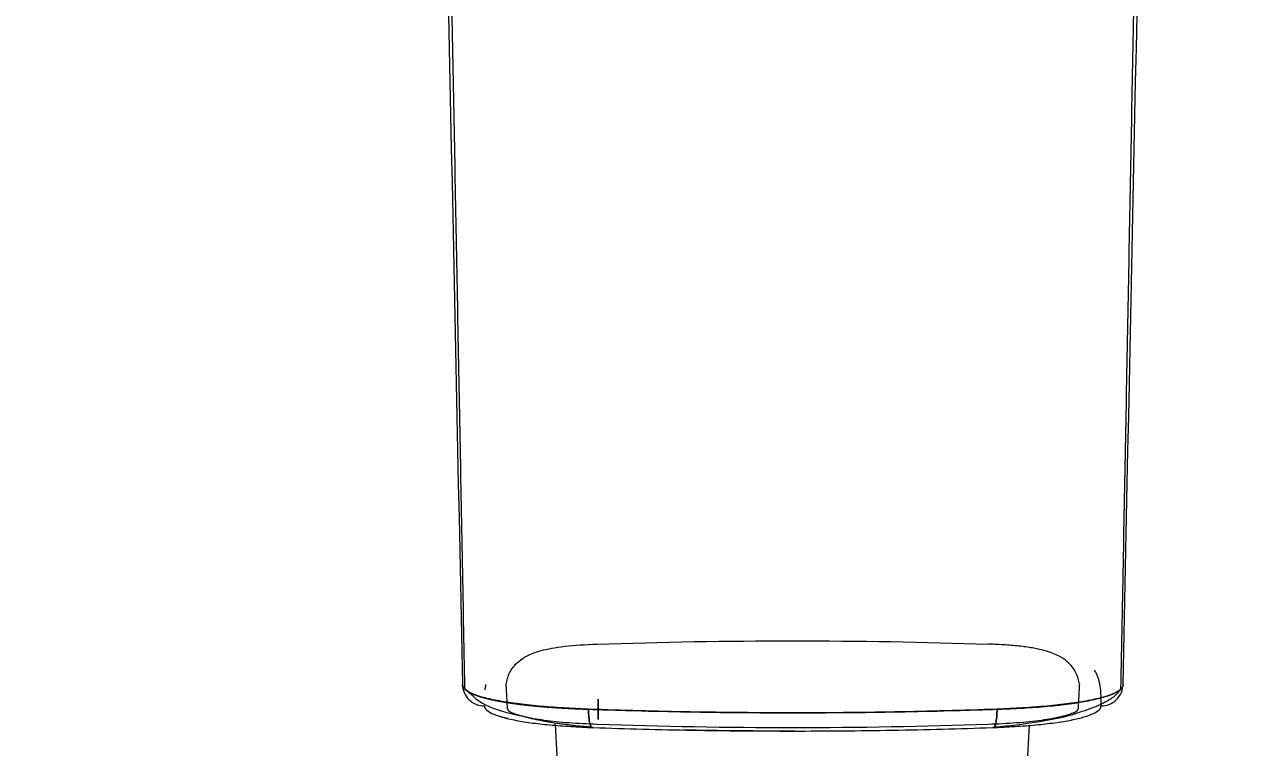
# Model space of a CAD drawing. Header units: millimetres. Extents: x 8883 to 11259, y -10160 to -6800.
# Drawn here: x 9700.2 to 9755.7, y -8562.7 to -8529.9 of the extents above; entities that cross this region are included whole.
import ezdxf

# ---------------------------------------------------------------- set-up
doc = ezdxf.new("R2010")
doc.units = ezdxf.units.MM
doc.layers.add('DIM', color=5, linetype='Continuous', lineweight=13)
doc.styles.add('ARIAL', font='arial.ttf')
doc.dimstyles.get("Standard").update_dxf_attribs({"dimtxt": 15, "dimasz": 15, "dimexe": 0.18, "dimexo": 0.0625, "dimgap": 4, "dimtad": 0, "dimdec": 1, "dimdsep": 46, "dimtxsty": 'ARIAL', "dimcen": 0, "dimclrd": 5, "dimclre": 5, "dimclrt": 5, "dimadec": 0, "dimazin": 0, "dimtfac": 1, "dimtdec": 1, "dimtofl": 0, "dimtmove": 0, "dimatfit": 3, "dimfxl": 1, "dimtolj": 1, "dimtzin": 0, "dimarcsym": 0})

# ---------------------------------------------------------------- blocks, each defined once
blk = doc.blocks.new('*D185')
at = {"layer": 'Defpoints', "color": 0, "transparency": 16777216}
for p in [(9678.596, -7626.145), (9989.37, -9683.127), (10114.894, -9683.127)]:
    blk.add_point(p, dxfattribs=at)
at = {"layer": 'DIM', "color": 5, "lineweight": -2, "transparency": 16777216}
for p, q in [((9678.658, -7626.145), (10115.074, -7626.145)), ((10114.894, -7644.145), (10114.894, -8614.508)), ((10114.894, -9665.127), (10114.894, -8694.764)), ((9989.433, -9683.127), (10115.074, -9683.127))]:
    blk.add_line(p, q, dxfattribs=at)
at = {"layer": 'DIM', "color": 5, "transparency": 16777216}
for points in [[(10111.894, -7644.145), (10117.894, -7644.145), (10114.894, -7626.145)], [(10111.894, -9665.127), (10117.894, -9665.127), (10114.894, -9683.127)]]:
    blk.add_solid(points, dxfattribs=at)
at = {"layer": 'DIM', "color": 5, "transparency": 16777216, "insert": (10114.894, -8654.636), "char_height": 18, "attachment_point": 5, "rotation": 90, "style": 'ARIAL'}
blk.add_mtext('\\A1;(2280)', dxfattribs=at)

msp = doc.modelspace()

# ---------------------------------------------------------------- linework, layer by layer
at = {"linetype": 'Continuous', "lineweight": 18}
for p, q in [((9724.454, -8564.111), (9724.324, -8561.673)), ((9745.865, -8561.712), (9745.674, -8565.279))]:
    msp.add_line(p, q, dxfattribs=at)
for points, degree in [([(9718.057, -8462.482), (9718.736, -8494.944), (9719.414, -8527.406), (9720.092, -8559.868)], 3), ([(9750.133, -8559.868), (9750.811, -8527.403), (9751.489, -8494.937), (9752.168, -8462.471)], 3), ([(9718.353, -8462.935), (9719.27, -8511.502), (9720.187, -8560.068)], 2), ([(9750.038, -8560.068), (9750.953, -8511.633), (9751.867, -8463.198)], 2), ([(9726.216, -8558.03), (9732.052, -8557.828), (9738.147, -8557.827), (9744.009, -8558.03)], 3), ([(9722.139, -8560.971), (9722.079, -8559.854)], 1), ([(9748.145, -8559.854), (9748.086, -8560.971)], 1), ([(9720.193, -8560.068), (9720.576, -8560.389)], 1), ([(9726.263, -8561.451), (9726.263, -8561.144), (9726.263, -8560.838), (9726.264, -8560.532)], 3), ([(9726.264, -8560.534), (9726.263, -8560.839), (9726.263, -8561.145), (9726.263, -8561.451)], 3), ([(9748.06, -8561.147), (9749.68, -8560.662), (9750.033, -8560.067)], 2), ([(9722.139, -8560.971), (9722.142, -8561.027), (9722.2, -8561.082), (9722.312, -8561.135)], 3), ([(9726.221, -8561.679), (9725.782, -8561.663), (9724.918, -8561.618), (9723.765, -8561.502), (9722.862, -8561.337), (9722.456, -8561.205), (9722.312, -8561.135)], 3), ([(9744.401, -8560.985), (9742.861, -8561.041), (9739.754, -8561.125), (9735.082, -8561.165), (9730.443, -8561.124), (9727.361, -8561.042), (9725.823, -8560.986)], 3), ([(9725.828, -8561.208), (9725.825, -8561.134), (9725.823, -8561.059), (9725.823, -8560.986)], 3), ([(9725.823, -8560.986), (9725.823, -8561.059), (9725.825, -8561.134), (9725.828, -8561.208)], 3), ([(9747.914, -8561.135), (9748.026, -8561.082), (9748.083, -8561.027), (9748.086, -8560.971)], 3), ([(9722.161, -8561.415), (9722.024, -8561.383), (9721.899, -8561.35), (9721.788, -8561.316)], 3), ([(9722.756, -8561.282), (9724.165, -8561.665), (9725.995, -8561.793)], 2), ([(9744.004, -8561.679), (9738.189, -8561.883), (9732.054, -8561.884), (9726.221, -8561.679)], 3), ([(9726.034, -8561.821), (9727.535, -8561.874), (9730.547, -8561.952), (9735.082, -8561.99), (9739.651, -8561.953), (9742.687, -8561.874), (9744.19, -8561.821)], 3), ([(9735.207, -8561.981), (9733.504, -8561.982), (9731.801, -8561.966), (9730.098, -8561.933)], 3)]:
    msp.add_open_spline(points, degree=degree, dxfattribs=at)
for points, knots in [([(9722.079, -8559.854), (9722.111, -8559.68), (9722.193, -8559.333), (9722.509, -8558.903), (9722.986, -8558.56), (9723.596, -8558.317), (9724.656, -8558.11), (9725.691, -8558.048), (9726.216, -8558.03)], [0, 0, 0, 0, 0.25, 0.5, 0.625, 0.75, 0.875, 1, 1, 1, 1]), ([(9748.145, -8559.854), (9748.119, -8559.68), (9748.033, -8559.331), (9747.714, -8558.898), (9747.293, -8558.6), (9746.925, -8558.436), (9746.57, -8558.319), (9746.097, -8558.212), (9745.499, -8558.124), (9744.787, -8558.062), (9744.271, -8558.038), (9744.009, -8558.03)], [0, 0, 0, 0, 0.25, 0.5, 0.625, 0.6875, 0.75, 0.8125, 0.875, 0.9375, 1, 1, 1, 1]), ([(9749.133, -8560.835), (9749.133, -8560.815), (9749.133, -8560.769), (9749.133, -8560.693), (9749.133, -8560.6), (9749.133, -8560.491), (9749.129, -8560.327), (9749.119, -8560.13), (9749.092, -8559.923), (9749.057, -8559.75), (9749.013, -8559.595), (9748.966, -8559.471), (9748.922, -8559.373), (9748.884, -8559.296), (9748.852, -8559.239), (9748.833, -8559.209), (9748.833, -8559.208)], [0, 0, 0, 0, 0.036763, 0.083648, 0.140675, 0.20786, 0.285211, 0.442765, 0.57095, 0.666121, 0.761203, 0.856173, 0.895472, 0.942886, 0.998397, 1, 1, 1, 1]), ([(9725.823, -8560.986), (9725.432, -8560.972), (9724.654, -8560.934), (9723.541, -8560.85), (9722.692, -8560.757), (9722.081, -8560.668), (9721.661, -8560.595), (9721.289, -8560.516), (9720.861, -8560.405), (9720.451, -8560.256), (9720.157, -8560.066), (9720.092, -8559.935), (9720.092, -8559.868)], [0, 0, 0, 0, 0.125, 0.25, 0.375, 0.4375, 0.5, 0.5625, 0.625, 0.75, 0.875, 1, 1, 1, 1]), ([(9720.092, -8559.868), (9720.095, -8559.983), (9720.142, -8560.231), (9720.372, -8560.574), (9720.724, -8560.793), (9720.976, -8560.835), (9721.092, -8560.835)], [0, 0, 0, 0, 0.250215, 0.500427, 0.750639, 1, 1, 1, 1]), ([(9720.092, -8559.868), (9720.092, -8559.868), (9720.092, -8559.868), (9720.092, -8559.868), (9720.092, -8559.868), (9720.092, -8559.869), (9720.092, -8559.87), (9720.092, -8559.872), (9720.092, -8559.873), (9720.092, -8559.874), (9720.092, -8559.875), (9720.092, -8559.877), (9720.092, -8559.878), (9720.092, -8559.879), (9720.093, -8559.88), (9720.093, -8559.882), (9720.093, -8559.883), (9720.093, -8559.884), (9720.093, -8559.885), (9720.093, -8559.887), (9720.093, -8559.888), (9720.093, -8559.889), (9720.093, -8559.89), (9720.094, -8559.892), (9720.094, -8559.893), (9720.094, -8559.894), (9720.094, -8559.895), (9720.094, -8559.897), (9720.094, -8559.898), (9720.095, -8559.899), (9720.095, -8559.9), (9720.095, -8559.902), (9720.095, -8559.903), (9720.095, -8559.904), (9720.095, -8559.905), (9720.096, -8559.907), (9720.096, -8559.908), (9720.096, -8559.909), (9720.096, -8559.91), (9720.097, -8559.912), (9720.097, -8559.912), (9720.097, -8559.914), (9720.098, -8559.915), (9720.098, -8559.917), (9720.098, -8559.917), (9720.098, -8559.919), (9720.099, -8559.92), (9720.099, -8559.922), (9720.099, -8559.922), (9720.1, -8559.924), (9720.1, -8559.925), (9720.1, -8559.927), (9720.101, -8559.927), (9720.101, -8559.929), (9720.101, -8559.93), (9720.102, -8559.932), (9720.102, -8559.932), (9720.103, -8559.934), (9720.103, -8559.935), (9720.104, -8559.936), (9720.104, -8559.937), (9720.104, -8559.939), (9720.105, -8559.94), (9720.105, -8559.941), (9720.106, -8559.942), (9720.106, -8559.944), (9720.107, -8559.945), (9720.107, -8559.946), (9720.107, -8559.947), (9720.108, -8559.949), (9720.108, -8559.95), (9720.109, -8559.951), (9720.109, -8559.952), (9720.11, -8559.954), (9720.111, -8559.955), (9720.111, -8559.956), (9720.112, -8559.957), (9720.112, -8559.959), (9720.113, -8559.96), (9720.113, -8559.961), (9720.114, -8559.962), (9720.115, -8559.964), (9720.115, -8559.964), (9720.116, -8559.966), (9720.116, -8559.967), (9720.117, -8559.969), (9720.117, -8559.969), (9720.118, -8559.971), (9720.119, -8559.972), (9720.119, -8559.973), (9720.12, -8559.974), (9720.121, -8559.976), (9720.121, -8559.977), (9720.122, -8559.978), (9720.123, -8559.979), (9720.123, -8559.981), (9720.124, -8559.982), (9720.125, -8559.983), (9720.125, -8559.984), (9720.126, -8559.986), (9720.127, -8559.987), (9720.128, -8559.988), (9720.128, -8559.989), (9720.129, -8559.991), (9720.13, -8559.991), (9720.131, -8559.993), (9720.131, -8559.994), (9720.132, -8559.996), (9720.133, -8559.996), (9720.134, -8559.998), (9720.134, -8559.999), (9720.135, -8560), (9720.136, -8560.001), (9720.137, -8560.003), (9720.138, -8560.004), (9720.139, -8560.005), (9720.139, -8560.006), (9720.14, -8560.008), (9720.141, -8560.009), (9720.142, -8560.01), (9720.143, -8560.011), (9720.144, -8560.013), (9720.145, -8560.013), (9720.146, -8560.015), (9720.146, -8560.016), (9720.148, -8560.018), (9720.148, -8560.018), (9720.149, -8560.02), (9720.15, -8560.021), (9720.151, -8560.022), (9720.152, -8560.023), (9720.153, -8560.025), (9720.154, -8560.026), (9720.155, -8560.027), (9720.156, -8560.028), (9720.157, -8560.03), (9720.158, -8560.03), (9720.159, -8560.032), (9720.16, -8560.033), (9720.161, -8560.035), (9720.162, -8560.035), (9720.163, -8560.037), (9720.164, -8560.038), (9720.165, -8560.039), (9720.166, -8560.04), (9720.167, -8560.042), (9720.168, -8560.043), (9720.169, -8560.044), (9720.17, -8560.045), (9720.172, -8560.047), (9720.172, -8560.047), (9720.174, -8560.049), (9720.174, -8560.05), (9720.176, -8560.051), (9720.177, -8560.052), (9720.178, -8560.054), (9720.179, -8560.055), (9720.181, -8560.056), (9720.181, -8560.057), (9720.183, -8560.059), (9720.184, -8560.06), (9720.185, -8560.061), (9720.186, -8560.062), (9720.188, -8560.064), (9720.188, -8560.064), (9720.19, -8560.066), (9720.191, -8560.067), (9720.192, -8560.068), (9720.193, -8560.069), (9720.195, -8560.071), (9720.196, -8560.072), (9720.197, -8560.073), (9720.198, -8560.074), (9720.2, -8560.076), (9720.201, -8560.076), (9720.202, -8560.078), (9720.203, -8560.079), (9720.205, -8560.08), (9720.206, -8560.081), (9720.208, -8560.083), (9720.208, -8560.084), (9720.21, -8560.085), (9720.211, -8560.086), (9720.213, -8560.088), (9720.214, -8560.088), (9720.216, -8560.09), (9720.217, -8560.091), (9720.218, -8560.092), (9720.219, -8560.093), (9720.221, -8560.095), (9720.222, -8560.095), (9720.224, -8560.097), (9720.225, -8560.098), (9720.227, -8560.099), (9720.228, -8560.1), (9720.23, -8560.102), (9720.231, -8560.103), (9720.232, -8560.104), (9720.233, -8560.105), (9720.235, -8560.107), (9720.236, -8560.107), (9720.238, -8560.109), (9720.239, -8560.11), (9720.241, -8560.111), (9720.242, -8560.112), (9720.244, -8560.114), (9720.245, -8560.115), (9720.247, -8560.116), (9720.248, -8560.117), (9720.25, -8560.119), (9720.251, -8560.119), (9720.253, -8560.121), (9720.254, -8560.122), (9720.256, -8560.123), (9720.258, -8560.124), (9720.26, -8560.126), (9720.261, -8560.126), (9720.263, -8560.128), (9720.264, -8560.129), (9720.266, -8560.13), (9720.267, -8560.131), (9720.269, -8560.133), (9720.27, -8560.133), (9720.272, -8560.135), (9720.274, -8560.136), (9720.276, -8560.137), (9720.277, -8560.138), (9720.279, -8560.14), (9720.28, -8560.141), (9720.282, -8560.142), (9720.284, -8560.143), (9720.286, -8560.144), (9720.287, -8560.145), (9720.289, -8560.147), (9720.29, -8560.148), (9720.293, -8560.149), (9720.294, -8560.15), (9720.296, -8560.152), (9720.297, -8560.152), (9720.3, -8560.154), (9720.301, -8560.155), (9720.303, -8560.156), (9720.304, -8560.157), (9720.307, -8560.159), (9720.308, -8560.159), (9720.31, -8560.161), (9720.311, -8560.162), (9720.314, -8560.163), (9720.315, -8560.164), (9720.317, -8560.166), (9720.319, -8560.166), (9720.321, -8560.168), (9720.322, -8560.169), (9720.325, -8560.17), (9720.326, -8560.171), (9720.328, -8560.173), (9720.33, -8560.173), (9720.332, -8560.175), (9720.333, -8560.176), (9720.336, -8560.177), (9720.337, -8560.178), (9720.34, -8560.18), (9720.341, -8560.18), (9720.344, -8560.182), (9720.345, -8560.183), (9720.347, -8560.184), (9720.349, -8560.185), (9720.351, -8560.187), (9720.353, -8560.187), (9720.355, -8560.189), (9720.357, -8560.19), (9720.359, -8560.191), (9720.361, -8560.192), (9720.363, -8560.193), (9720.365, -8560.194), (9720.367, -8560.196), (9720.369, -8560.197), (9720.371, -8560.198), (9720.373, -8560.199), (9720.375, -8560.2), (9720.377, -8560.201), (9720.379, -8560.203), (9720.381, -8560.203), (9720.383, -8560.205), (9720.385, -8560.206), (9720.388, -8560.207), (9720.389, -8560.208), (9720.392, -8560.21), (9720.393, -8560.21), (9720.396, -8560.212), (9720.397, -8560.213), (9720.4, -8560.214), (9720.402, -8560.215), (9720.404, -8560.216), (9720.406, -8560.217), (9720.409, -8560.219), (9720.41, -8560.22), (9720.413, -8560.221), (9720.414, -8560.222), (9720.417, -8560.223), (9720.419, -8560.224), (9720.422, -8560.226), (9720.423, -8560.226), (9720.426, -8560.228), (9720.428, -8560.229), (9720.431, -8560.23), (9720.432, -8560.231), (9720.435, -8560.232), (9720.436, -8560.233), (9720.439, -8560.235), (9720.441, -8560.235), (9720.444, -8560.237), (9720.445, -8560.238), (9720.448, -8560.239), (9720.45, -8560.24), (9720.453, -8560.242), (9720.455, -8560.242), (9720.458, -8560.244), (9720.459, -8560.245), (9720.462, -8560.246), (9720.464, -8560.247), (9720.467, -8560.248), (9720.468, -8560.249), (9720.471, -8560.251), (9720.473, -8560.251), (9720.476, -8560.253), (9720.478, -8560.254), (9720.481, -8560.255), (9720.482, -8560.256), (9720.486, -8560.257), (9720.487, -8560.258), (9720.49, -8560.26), (9720.492, -8560.26), (9720.495, -8560.262), (9720.497, -8560.263), (9720.5, -8560.264), (9720.502, -8560.265), (9720.505, -8560.266), (9720.507, -8560.267), (9720.51, -8560.269), (9720.511, -8560.269), (9720.515, -8560.271), (9720.516, -8560.272), (9720.52, -8560.273), (9720.521, -8560.274), (9720.525, -8560.275), (9720.526, -8560.276), (9720.53, -8560.277), (9720.531, -8560.278), (9720.535, -8560.28), (9720.536, -8560.28), (9720.54, -8560.282), (9720.541, -8560.283), (9720.545, -8560.284), (9720.547, -8560.285), (9720.55, -8560.286), (9720.552, -8560.287), (9720.555, -8560.289), (9720.557, -8560.289), (9720.56, -8560.291), (9720.562, -8560.292), (9720.565, -8560.293), (9720.567, -8560.294), (9720.571, -8560.295), (9720.572, -8560.296), (9720.576, -8560.297), (9720.578, -8560.298), (9720.581, -8560.3), (9720.583, -8560.3), (9720.586, -8560.302), (9720.588, -8560.303), (9720.592, -8560.304), (9720.594, -8560.305), (9720.597, -8560.306), (9720.599, -8560.307), (9720.603, -8560.308), (9720.604, -8560.309), (9720.608, -8560.311), (9720.61, -8560.311), (9720.613, -8560.313), (9720.615, -8560.314), (9720.619, -8560.315), (9720.621, -8560.316), (9720.624, -8560.317), (9720.626, -8560.318), (9720.63, -8560.319), (9720.632, -8560.32), (9720.635, -8560.322), (9720.637, -8560.322), (9720.641, -8560.324), (9720.643, -8560.325), (9720.647, -8560.326), (9720.649, -8560.327), (9720.652, -8560.328), (9720.654, -8560.329), (9720.658, -8560.33), (9720.66, -8560.331), (9720.664, -8560.332), (9720.666, -8560.333), (9720.669, -8560.335), (9720.671, -8560.335), (9720.675, -8560.337), (9720.677, -8560.338), (9720.681, -8560.339), (9720.683, -8560.34), (9720.687, -8560.341), (9720.689, -8560.342), (9720.692, -8560.343), (9720.694, -8560.344), (9720.698, -8560.345), (9720.7, -8560.346), (9720.704, -8560.348), (9720.706, -8560.348), (9720.71, -8560.35), (9720.712, -8560.35), (9720.716, -8560.352), (9720.718, -8560.353), (9720.722, -8560.354), (9720.724, -8560.355), (9720.728, -8560.356), (9720.73, -8560.357), (9720.734, -8560.358), (9720.736, -8560.359), (9720.74, -8560.36), (9720.742, -8560.361), (9720.746, -8560.363), (9720.748, -8560.363), (9720.752, -8560.365), (9720.754, -8560.365), (9720.758, -8560.367), (9720.76, -8560.368), (9720.764, -8560.369), (9720.766, -8560.37), (9720.77, -8560.371), (9720.773, -8560.372), (9720.777, -8560.373), (9720.779, -8560.374), (9720.783, -8560.375), (9720.785, -8560.376), (9720.789, -8560.377), (9720.791, -8560.378), (9720.795, -8560.38), (9720.797, -8560.38), (9720.802, -8560.382), (9720.804, -8560.382), (9720.808, -8560.384), (9720.81, -8560.385), (9720.814, -8560.386), (9720.816, -8560.387), (9720.821, -8560.388), (9720.823, -8560.389), (9720.827, -8560.39), (9720.829, -8560.391), (9720.833, -8560.392), (9720.836, -8560.393), (9720.84, -8560.394), (9720.842, -8560.395), (9720.846, -8560.396), (9720.849, -8560.397), (9720.853, -8560.399), (9720.855, -8560.399), (9720.859, -8560.401), (9720.862, -8560.401), (9720.866, -8560.403), (9720.868, -8560.403), (9720.873, -8560.405), (9720.875, -8560.405), (9720.879, -8560.407), (9720.881, -8560.408), (9720.886, -8560.409), (9720.888, -8560.41), (9720.892, -8560.411), (9720.895, -8560.412), (9720.899, -8560.413), (9720.901, -8560.414), (9720.906, -8560.415), (9720.908, -8560.416), (9720.912, -8560.417), (9720.915, -8560.418), (9720.919, -8560.419), (9720.921, -8560.42), (9720.926, -8560.421), (9720.928, -8560.422), (9720.933, -8560.423), (9720.935, -8560.424), (9720.94, -8560.425), (9720.942, -8560.426), (9720.946, -8560.427), (9720.949, -8560.428), (9720.953, -8560.429), (9720.956, -8560.43), (9720.96, -8560.432), (9720.963, -8560.432), (9720.967, -8560.434), (9720.969, -8560.434), (9720.974, -8560.436), (9720.976, -8560.436), (9720.981, -8560.438), (9720.983, -8560.438), (9720.988, -8560.44), (9720.99, -8560.44), (9720.995, -8560.442), (9720.997, -8560.442), (9721.002, -8560.444), (9721.005, -8560.444), (9721.009, -8560.446), (9721.012, -8560.446), (9721.016, -8560.448), (9721.019, -8560.448), (9721.023, -8560.45), (9721.026, -8560.45), (9721.031, -8560.452), (9721.033, -8560.452), (9721.038, -8560.454), (9721.04, -8560.454), (9721.045, -8560.456), (9721.047, -8560.456), (9721.052, -8560.458), (9721.055, -8560.458), (9721.06, -8560.46), (9721.062, -8560.46), (9721.067, -8560.462), (9721.069, -8560.462), (9721.074, -8560.464), (9721.077, -8560.464), (9721.082, -8560.466), (9721.084, -8560.466), (9721.089, -8560.468), (9721.091, -8560.468), (9721.096, -8560.47), (9721.099, -8560.47), (9721.104, -8560.472), (9721.106, -8560.472), (9721.111, -8560.474), (9721.114, -8560.474), (9721.119, -8560.476), (9721.121, -8560.476), (9721.126, -8560.478), (9721.129, -8560.478), (9721.134, -8560.48), (9721.136, -8560.48), (9721.141, -8560.482), (9721.144, -8560.482), (9721.149, -8560.484), (9721.151, -8560.484), (9721.156, -8560.486), (9721.159, -8560.486), (9721.164, -8560.488), (9721.167, -8560.488), (9721.172, -8560.49), (9721.174, -8560.49), (9721.179, -8560.492), (9721.182, -8560.492), (9721.187, -8560.493), (9721.19, -8560.494), (9721.195, -8560.495), (9721.197, -8560.496), (9721.202, -8560.497), (9721.205, -8560.498), (9721.21, -8560.499), (9721.213, -8560.5), (9721.218, -8560.501), (9721.221, -8560.502), (9721.226, -8560.503), (9721.228, -8560.504), (9721.234, -8560.505), (9721.236, -8560.506), (9721.242, -8560.507), (9721.244, -8560.508), (9721.249, -8560.509), (9721.252, -8560.51), (9721.257, -8560.511), (9721.26, -8560.512), (9721.265, -8560.513), (9721.268, -8560.514), (9721.273, -8560.515), (9721.276, -8560.515), (9721.281, -8560.517), (9721.284, -8560.517), (9721.289, -8560.519), (9721.292, -8560.519), (9721.297, -8560.521), (9721.3, -8560.521), (9721.305, -8560.522), (9721.308, -8560.523), (9721.313, -8560.524), (9721.316, -8560.525), (9721.322, -8560.526), (9721.324, -8560.527), (9721.33, -8560.528), (9721.332, -8560.529), (9721.338, -8560.53), (9721.341, -8560.531), (9721.346, -8560.532), (9721.349, -8560.533), (9721.354, -8560.534), (9721.357, -8560.535), (9721.363, -8560.536), (9721.365, -8560.536), (9721.371, -8560.538), (9721.374, -8560.538), (9721.379, -8560.54), (9721.382, -8560.54), (9721.387, -8560.541), (9721.39, -8560.542), (9721.396, -8560.543), (9721.398, -8560.544), (9721.404, -8560.545), (9721.407, -8560.546), (9721.412, -8560.547), (9721.415, -8560.548), (9721.421, -8560.549), (9721.424, -8560.55), (9721.429, -8560.551), (9721.432, -8560.551), (9721.438, -8560.553), (9721.44, -8560.553), (9721.446, -8560.555), (9721.449, -8560.555), (9721.455, -8560.556), (9721.457, -8560.557), (9721.463, -8560.558), (9721.466, -8560.559), (9721.472, -8560.56), (9721.475, -8560.561), (9721.48, -8560.562), (9721.483, -8560.563), (9721.489, -8560.564), (9721.492, -8560.564), (9721.497, -8560.566), (9721.5, -8560.566), (9721.506, -8560.567), (9721.509, -8560.568), (9721.515, -8560.569), (9721.518, -8560.57), (9721.523, -8560.571), (9721.526, -8560.572), (9721.532, -8560.573), (9721.535, -8560.573), (9721.541, -8560.575), (9721.544, -8560.575), (9721.549, -8560.577), (9721.552, -8560.577), (9721.558, -8560.578), (9721.561, -8560.579), (9721.567, -8560.58), (9721.57, -8560.581), (9721.576, -8560.582), (9721.579, -8560.583), (9721.585, -8560.584), (9721.588, -8560.584), (9721.594, -8560.586), (9721.596, -8560.586), (9721.602, -8560.587), (9721.605, -8560.588), (9721.611, -8560.589), (9721.614, -8560.59), (9721.62, -8560.591), (9721.623, -8560.592), (9721.629, -8560.593), (9721.632, -8560.593), (9721.638, -8560.595), (9721.641, -8560.595), (9721.647, -8560.596), (9721.65, -8560.597), (9721.656, -8560.598), (9721.659, -8560.599), (9721.665, -8560.6), (9721.668, -8560.6), (9721.674, -8560.602), (9721.677, -8560.602), (9721.683, -8560.603), (9721.686, -8560.604), (9721.692, -8560.605), (9721.696, -8560.606), (9721.702, -8560.607), (9721.705, -8560.607), (9721.711, -8560.609), (9721.714, -8560.609), (9721.72, -8560.61), (9721.723, -8560.611), (9721.729, -8560.612), (9721.732, -8560.613), (9721.738, -8560.614), (9721.742, -8560.615), (9721.748, -8560.616), (9721.751, -8560.616), (9721.757, -8560.617), (9721.76, -8560.618), (9721.766, -8560.619), (9721.769, -8560.62), (9721.776, -8560.621), (9721.779, -8560.621), (9721.785, -8560.623), (9721.788, -8560.623), (9721.794, -8560.624), (9721.798, -8560.625), (9721.804, -8560.626), (9721.807, -8560.627), (9721.813, -8560.628), (9721.816, -8560.628), (9721.823, -8560.63), (9721.826, -8560.63), (9721.832, -8560.631), (9721.835, -8560.632), (9721.842, -8560.633), (9721.845, -8560.634), (9721.851, -8560.635), (9721.854, -8560.635), (9721.861, -8560.636), (9721.864, -8560.637), (9721.87, -8560.638), (9721.874, -8560.639), (9721.88, -8560.64), (9721.883, -8560.64), (9721.89, -8560.642), (9721.893, -8560.642), (9721.899, -8560.643), (9721.902, -8560.644), (9721.909, -8560.645), (9721.912, -8560.645), (9721.919, -8560.647), (9721.922, -8560.647), (9721.928, -8560.648), (9721.932, -8560.649), (9721.938, -8560.65), (9721.941, -8560.651), (9721.948, -8560.652), (9721.951, -8560.652), (9721.958, -8560.653), (9721.961, -8560.654), (9721.967, -8560.655), (9721.971, -8560.656), (9721.977, -8560.657), (9721.98, -8560.657), (9721.987, -8560.658), (9721.99, -8560.659), (9721.997, -8560.66), (9722, -8560.661), (9722.007, -8560.662), (9722.01, -8560.662), (9722.017, -8560.663), (9722.02, -8560.664), (9722.027, -8560.665), (9722.03, -8560.666), (9722.037, -8560.667), (9722.04, -8560.667), (9722.047, -8560.668), (9722.05, -8560.669), (9722.057, -8560.67), (9722.06, -8560.67), (9722.067, -8560.672), (9722.07, -8560.672), (9722.077, -8560.673), (9722.08, -8560.674), (9722.087, -8560.675), (9722.09, -8560.675), (9722.097, -8560.676), (9722.1, -8560.677), (9722.107, -8560.678), (9722.11, -8560.679), (9722.117, -8560.68), (9722.12, -8560.68), (9722.127, -8560.681), (9722.131, -8560.682), (9722.137, -8560.683), (9722.141, -8560.683), (9722.148, -8560.685), (9722.151, -8560.685), (9722.158, -8560.686), (9722.161, -8560.687), (9722.168, -8560.688), (9722.172, -8560.688), (9722.178, -8560.689), (9722.182, -8560.69), (9722.189, -8560.691), (9722.192, -8560.691), (9722.199, -8560.693), (9722.202, -8560.693), (9722.209, -8560.694), (9722.213, -8560.695), (9722.22, -8560.696), (9722.223, -8560.696), (9722.23, -8560.697), (9722.233, -8560.698), (9722.24, -8560.699), (9722.244, -8560.699), (9722.251, -8560.7), (9722.254, -8560.701), (9722.261, -8560.702), (9722.265, -8560.703), (9722.272, -8560.704), (9722.275, -8560.704), (9722.282, -8560.705), (9722.286, -8560.706), (9722.293, -8560.707), (9722.296, -8560.707), (9722.303, -8560.708), (9722.307, -8560.709), (9722.314, -8560.71), (9722.317, -8560.71), (9722.324, -8560.711), (9722.328, -8560.712), (9722.335, -8560.713), (9722.338, -8560.713), (9722.345, -8560.714), (9722.349, -8560.715), (9722.356, -8560.716), (9722.36, -8560.716), (9722.367, -8560.717), (9722.37, -8560.718), (9722.377, -8560.719), (9722.381, -8560.72), (9722.388, -8560.721), (9722.392, -8560.721), (9722.399, -8560.722), (9722.402, -8560.723), (9722.409, -8560.724), (9722.413, -8560.724), (9722.42, -8560.725), (9722.424, -8560.726), (9722.431, -8560.727), (9722.435, -8560.727), (9722.442, -8560.728), (9722.445, -8560.729), (9722.453, -8560.73), (9722.456, -8560.73), (9722.463, -8560.731), (9722.467, -8560.732), (9722.474, -8560.733), (9722.478, -8560.733), (9722.485, -8560.734), (9722.489, -8560.735), (9722.496, -8560.736), (9722.5, -8560.736), (9722.507, -8560.737), (9722.511, -8560.738), (9722.518, -8560.739), (9722.522, -8560.739), (9722.529, -8560.74), (9722.533, -8560.741), (9722.54, -8560.742), (9722.544, -8560.742), (9722.551, -8560.743), (9722.555, -8560.743), (9722.562, -8560.744), (9722.566, -8560.745), (9722.573, -8560.746), (9722.577, -8560.746), (9722.584, -8560.747), (9722.588, -8560.748), (9722.595, -8560.749), (9722.599, -8560.749), (9722.606, -8560.75), (9722.61, -8560.751), (9722.617, -8560.752), (9722.621, -8560.752), (9722.629, -8560.753), (9722.632, -8560.754), (9722.64, -8560.755), (9722.644, -8560.755), (9722.651, -8560.756), (9722.655, -8560.757), (9722.662, -8560.758), (9722.666, -8560.758), (9722.674, -8560.759), (9722.677, -8560.759), (9722.685, -8560.76), (9722.689, -8560.761), (9722.696, -8560.762), (9722.7, -8560.762), (9722.707, -8560.763), (9722.711, -8560.764), (9722.719, -8560.765), (9722.723, -8560.765), (9722.73, -8560.766), (9722.734, -8560.767), (9722.742, -8560.768), (9722.745, -8560.768), (9722.753, -8560.769), (9722.757, -8560.769), (9722.764, -8560.77), (9722.768, -8560.771), (9722.776, -8560.772), (9722.78, -8560.772), (9722.787, -8560.773), (9722.791, -8560.774), (9722.799, -8560.775), (9722.803, -8560.775), (9722.81, -8560.776), (9722.814, -8560.776), (9722.822, -8560.777), (9722.826, -8560.778), (9722.834, -8560.779), (9722.837, -8560.779), (9722.845, -8560.78), (9722.849, -8560.781), (9722.857, -8560.781), (9722.861, -8560.782), (9722.868, -8560.783), (9722.872, -8560.783), (9722.88, -8560.784), (9722.884, -8560.785), (9722.892, -8560.786), (9722.896, -8560.786), (9722.903, -8560.787), (9722.907, -8560.787), (9722.915, -8560.788), (9722.919, -8560.789), (9722.927, -8560.79), (9722.931, -8560.79), (9722.939, -8560.791), (9722.943, -8560.791), (9722.95, -8560.792), (9722.954, -8560.793), (9722.962, -8560.794), (9722.966, -8560.794), (9722.974, -8560.795), (9722.978, -8560.795), (9722.986, -8560.796), (9722.99, -8560.797), (9722.998, -8560.798), (9723.002, -8560.798), (9723.01, -8560.799), (9723.014, -8560.799), (9723.022, -8560.8), (9723.026, -8560.801), (9723.033, -8560.802), (9723.037, -8560.802), (9723.045, -8560.803), (9723.049, -8560.803), (9723.057, -8560.804), (9723.061, -8560.805), (9723.069, -8560.806), (9723.073, -8560.806), (9723.081, -8560.807), (9723.085, -8560.807), (9723.093, -8560.808), (9723.097, -8560.809), (9723.105, -8560.81), (9723.109, -8560.81), (9723.117, -8560.811), (9723.122, -8560.811), (9723.13, -8560.812), (9723.134, -8560.813), (9723.142, -8560.813), (9723.146, -8560.814), (9723.154, -8560.815), (9723.158, -8560.815), (9723.166, -8560.816), (9723.17, -8560.816), (9723.178, -8560.817), (9723.182, -8560.818), (9723.19, -8560.819), (9723.194, -8560.819), (9723.202, -8560.82), (9723.207, -8560.82), (9723.215, -8560.821), (9723.219, -8560.821), (9723.227, -8560.822), (9723.231, -8560.823), (9723.239, -8560.824), (9723.243, -8560.824), (9723.251, -8560.825), (9723.256, -8560.825), (9723.264, -8560.826), (9723.268, -8560.826), (9723.276, -8560.827), (9723.28, -8560.828), (9723.288, -8560.829), (9723.293, -8560.829), (9723.301, -8560.83), (9723.305, -8560.83), (9723.313, -8560.831), (9723.317, -8560.831), (9723.326, -8560.832), (9723.33, -8560.833), (9723.338, -8560.833), (9723.342, -8560.834), (9723.35, -8560.835), (9723.354, -8560.835), (9723.363, -8560.836), (9723.367, -8560.836), (9723.375, -8560.837), (9723.379, -8560.838), (9723.388, -8560.838), (9723.392, -8560.839), (9723.4, -8560.84), (9723.404, -8560.84), (9723.413, -8560.841), (9723.417, -8560.841), (9723.425, -8560.842), (9723.429, -8560.842), (9723.438, -8560.843), (9723.442, -8560.844), (9723.45, -8560.844), (9723.455, -8560.845), (9723.463, -8560.845), (9723.467, -8560.846), (9723.476, -8560.847), (9723.48, -8560.847), (9723.488, -8560.848), (9723.493, -8560.848), (9723.501, -8560.849), (9723.505, -8560.849), (9723.514, -8560.85), (9723.518, -8560.851), (9723.526, -8560.851), (9723.531, -8560.852), (9723.539, -8560.853), (9723.543, -8560.853), (9723.552, -8560.854), (9723.556, -8560.854), (9723.565, -8560.855), (9723.569, -8560.855), (9723.577, -8560.856), (9723.582, -8560.856), (9723.59, -8560.857), (9723.595, -8560.858), (9723.603, -8560.858), (9723.607, -8560.859), (9723.616, -8560.859), (9723.62, -8560.86), (9723.629, -8560.861), (9723.633, -8560.861), (9723.642, -8560.862), (9723.646, -8560.862), (9723.655, -8560.863), (9723.659, -8560.863), (9723.668, -8560.864), (9723.672, -8560.864), (9723.681, -8560.865), (9723.685, -8560.865), (9723.694, -8560.866), (9723.698, -8560.867), (9723.707, -8560.867), (9723.711, -8560.868), (9723.72, -8560.868), (9723.724, -8560.869), (9723.733, -8560.87), (9723.737, -8560.87), (9723.746, -8560.871), (9723.75, -8560.871), (9723.759, -8560.872), (9723.763, -8560.872), (9723.772, -8560.873), (9723.776, -8560.873), (9723.785, -8560.874), (9723.79, -8560.874), (9723.798, -8560.875), (9723.803, -8560.875), (9723.812, -8560.876), (9723.816, -8560.876), (9723.825, -8560.877), (9723.829, -8560.877), (9723.838, -8560.878), (9723.842, -8560.879), (9723.851, -8560.879), (9723.856, -8560.88), (9723.864, -8560.88), (9723.869, -8560.881), (9723.878, -8560.881), (9723.882, -8560.882), (9723.891, -8560.882), (9723.896, -8560.883), (9723.904, -8560.884), (9723.909, -8560.884), (9723.918, -8560.885), (9723.922, -8560.885), (9723.931, -8560.886), (9723.936, -8560.886), (9723.944, -8560.887), (9723.949, -8560.887), (9723.958, -8560.888), (9723.962, -8560.888), (9723.971, -8560.889), (9723.976, -8560.889), (9723.985, -8560.89), (9723.989, -8560.89), (9723.998, -8560.891), (9724.003, -8560.891), (9724.012, -8560.892), (9724.016, -8560.892), (9724.025, -8560.893), (9724.03, -8560.893), (9724.039, -8560.894), (9724.043, -8560.894), (9724.052, -8560.895), (9724.057, -8560.895), (9724.066, -8560.896), (9724.07, -8560.896), (9724.079, -8560.897), (9724.084, -8560.897), (9724.093, -8560.898), (9724.098, -8560.898), (9724.107, -8560.899), (9724.111, -8560.899), (9724.12, -8560.9), (9724.125, -8560.9), (9724.134, -8560.901), (9724.138, -8560.901), (9724.148, -8560.902), (9724.152, -8560.902), (9724.161, -8560.903), (9724.166, -8560.903), (9724.175, -8560.904), (9724.18, -8560.904), (9724.189, -8560.905), (9724.193, -8560.905), (9724.202, -8560.906), (9724.207, -8560.906), (9724.216, -8560.907), (9724.221, -8560.907), (9724.23, -8560.908), (9724.235, -8560.908), (9724.244, -8560.909), (9724.248, -8560.909), (9724.258, -8560.91), (9724.262, -8560.91), (9724.271, -8560.91), (9724.276, -8560.911), (9724.285, -8560.911), (9724.29, -8560.912), (9724.299, -8560.912), (9724.304, -8560.913), (9724.313, -8560.913), (9724.318, -8560.914), (9724.327, -8560.914), (9724.332, -8560.914), (9724.341, -8560.915), (9724.346, -8560.915), (9724.355, -8560.916), (9724.359, -8560.916), (9724.369, -8560.917), (9724.373, -8560.917), (9724.383, -8560.918), (9724.387, -8560.918), (9724.397, -8560.919), (9724.401, -8560.919), (9724.411, -8560.92), (9724.415, -8560.92), (9724.425, -8560.921), (9724.429, -8560.921), (9724.439, -8560.921), (9724.444, -8560.922), (9724.453, -8560.922), (9724.458, -8560.923), (9724.467, -8560.923), (9724.472, -8560.924), (9724.481, -8560.924), (9724.486, -8560.924), (9724.495, -8560.925), (9724.5, -8560.925), (9724.509, -8560.926), (9724.514, -8560.926), (9724.524, -8560.927), (9724.528, -8560.927), (9724.538, -8560.928), (9724.542, -8560.928), (9724.552, -8560.928), (9724.557, -8560.929), (9724.566, -8560.929), (9724.571, -8560.93), (9724.58, -8560.93), (9724.585, -8560.93), (9724.595, -8560.931), (9724.599, -8560.931), (9724.609, -8560.932), (9724.614, -8560.932), (9724.623, -8560.933), (9724.628, -8560.933), (9724.638, -8560.934), (9724.643, -8560.934), (9724.652, -8560.934), (9724.657, -8560.935), (9724.667, -8560.935), (9724.671, -8560.935), (9724.681, -8560.936), (9724.686, -8560.936), (9724.695, -8560.937), (9724.7, -8560.937), (9724.71, -8560.938), (9724.715, -8560.938), (9724.724, -8560.938), (9724.729, -8560.939), (9724.739, -8560.939), (9724.744, -8560.94), (9724.753, -8560.94), (9724.758, -8560.94), (9724.768, -8560.941), (9724.773, -8560.941), (9724.783, -8560.942), (9724.787, -8560.942), (9724.797, -8560.942), (9724.802, -8560.943), (9724.812, -8560.943), (9724.817, -8560.944), (9724.826, -8560.944), (9724.831, -8560.944), (9724.841, -8560.945), (9724.846, -8560.945), (9724.856, -8560.946), (9724.861, -8560.946), (9724.871, -8560.946), (9724.875, -8560.947), (9724.885, -8560.947), (9724.89, -8560.947), (9724.9, -8560.948), (9724.905, -8560.948), (9724.915, -8560.949), (9724.92, -8560.949), (9724.93, -8560.949), (9724.935, -8560.95), (9724.944, -8560.95), (9724.949, -8560.95), (9724.959, -8560.951), (9724.964, -8560.951), (9724.974, -8560.952), (9724.979, -8560.952), (9724.989, -8560.952), (9724.994, -8560.953), (9725.004, -8560.953), (9725.009, -8560.953), (9725.019, -8560.954), (9725.024, -8560.954), (9725.034, -8560.955), (9725.039, -8560.955), (9725.049, -8560.955), (9725.054, -8560.956), (9725.064, -8560.956), (9725.069, -8560.956), (9725.079, -8560.957), (9725.084, -8560.957), (9725.094, -8560.957), (9725.099, -8560.958), (9725.109, -8560.958), (9725.114, -8560.958), (9725.124, -8560.959), (9725.129, -8560.959), (9725.139, -8560.96), (9725.144, -8560.96), (9725.154, -8560.96), (9725.159, -8560.96), (9725.169, -8560.961), (9725.174, -8560.961), (9725.184, -8560.962), (9725.189, -8560.962), (9725.199, -8560.962), (9725.204, -8560.962), (9725.214, -8560.963), (9725.219, -8560.963), (9725.229, -8560.964), (9725.234, -8560.964), (9725.244, -8560.964), (9725.249, -8560.964), (9725.259, -8560.965), (9725.264, -8560.965), (9725.274, -8560.966), (9725.279, -8560.966), (9725.29, -8560.966), (9725.295, -8560.966), (9725.305, -8560.967), (9725.31, -8560.967), (9725.32, -8560.967), (9725.325, -8560.968), (9725.335, -8560.968), (9725.34, -8560.968), (9725.35, -8560.969), (9725.355, -8560.969), (9725.365, -8560.969), (9725.37, -8560.97), (9725.38, -8560.97), (9725.385, -8560.97), (9725.395, -8560.971), (9725.4, -8560.971), (9725.41, -8560.971), (9725.416, -8560.971), (9725.426, -8560.972), (9725.431, -8560.972), (9725.441, -8560.972), (9725.446, -8560.973), (9725.456, -8560.973), (9725.461, -8560.973), (9725.471, -8560.974), (9725.476, -8560.974), (9725.486, -8560.974), (9725.491, -8560.974), (9725.501, -8560.975), (9725.507, -8560.975), (9725.517, -8560.975), (9725.522, -8560.975), (9725.532, -8560.976), (9725.537, -8560.976), (9725.547, -8560.976), (9725.552, -8560.977), (9725.562, -8560.977), (9725.567, -8560.977), (9725.577, -8560.978), (9725.583, -8560.978), (9725.593, -8560.978), (9725.598, -8560.978), (9725.608, -8560.979), (9725.613, -8560.979), (9725.623, -8560.979), (9725.628, -8560.979), (9725.639, -8560.98), (9725.644, -8560.98), (9725.655, -8560.98), (9725.66, -8560.98), (9725.67, -8560.981), (9725.676, -8560.981), (9725.686, -8560.981), (9725.692, -8560.982), (9725.703, -8560.982), (9725.708, -8560.982), (9725.719, -8560.982), (9725.725, -8560.983), (9725.736, -8560.983), (9725.741, -8560.983), (9725.753, -8560.984), (9725.759, -8560.984), (9725.77, -8560.984), (9725.776, -8560.984), (9725.788, -8560.985), (9725.795, -8560.985), (9725.808, -8560.985), (9725.816, -8560.986), (9725.823, -8560.986)], [0, 0, 0, 0, 0.000002, 0.000002, 0.000128, 0.000128, 0.0017, 0.0017, 0.003272, 0.003272, 0.004844, 0.004844, 0.006415, 0.006415, 0.007986, 0.007986, 0.009557, 0.009557, 0.011127, 0.011127, 0.012697, 0.012697, 0.014267, 0.014267, 0.015836, 0.015836, 0.017405, 0.017405, 0.018974, 0.018974, 0.020542, 0.020542, 0.022109, 0.022109, 0.023677, 0.023677, 0.025244, 0.025244, 0.02681, 0.02681, 0.028376, 0.028376, 0.029942, 0.029942, 0.031508, 0.031508, 0.033073, 0.033073, 0.034637, 0.034637, 0.036202, 0.036202, 0.037765, 0.037765, 0.039329, 0.039329, 0.040892, 0.040892, 0.042454, 0.042454, 0.044016, 0.044016, 0.045578, 0.045578, 0.047139, 0.047139, 0.0487, 0.0487, 0.050261, 0.050261, 0.051821, 0.051821, 0.05338, 0.05338, 0.054939, 0.054939, 0.056498, 0.056498, 0.058056, 0.058056, 0.059614, 0.059614, 0.061171, 0.061171, 0.062728, 0.062728, 0.064284, 0.064284, 0.06584, 0.06584, 0.067396, 0.067396, 0.068951, 0.068951, 0.070506, 0.070506, 0.07206, 0.07206, 0.073614, 0.073614, 0.075167, 0.075167, 0.07672, 0.07672, 0.078272, 0.078272, 0.079824, 0.079824, 0.081376, 0.081376, 0.082927, 0.082927, 0.084478, 0.084478, 0.086028, 0.086028, 0.087578, 0.087578, 0.089127, 0.089127, 0.090676, 0.090676, 0.092224, 0.092224, 0.093772, 0.093772, 0.095319, 0.095319, 0.096866, 0.096866, 0.098413, 0.098413, 0.099959, 0.099959, 0.101504, 0.101504, 0.103049, 0.103049, 0.104594, 0.104594, 0.106138, 0.106138, 0.107681, 0.107681, 0.109224, 0.109224, 0.110767, 0.110767, 0.112309, 0.112309, 0.11385, 0.11385, 0.115391, 0.115391, 0.116932, 0.116932, 0.118472, 0.118472, 0.120012, 0.120012, 0.121551, 0.121551, 0.123089, 0.123089, 0.124627, 0.124627, 0.126165, 0.126165, 0.127702, 0.127702, 0.12924, 0.12924, 0.130776, 0.130776, 0.132313, 0.132313, 0.133849, 0.133849, 0.135385, 0.135385, 0.13692, 0.13692, 0.138456, 0.138456, 0.13999, 0.13999, 0.141525, 0.141525, 0.143059, 0.143059, 0.144593, 0.144593, 0.146126, 0.146126, 0.14766, 0.14766, 0.149192, 0.149192, 0.150725, 0.150725, 0.152257, 0.152257, 0.153789, 0.153789, 0.15532, 0.15532, 0.156851, 0.156851, 0.158382, 0.158382, 0.159912, 0.159912, 0.161442, 0.161442, 0.162971, 0.162971, 0.1645, 0.1645, 0.166029, 0.166029, 0.167557, 0.167557, 0.169085, 0.169085, 0.170613, 0.170613, 0.17214, 0.17214, 0.173667, 0.173667, 0.175193, 0.175193, 0.176719, 0.176719, 0.178245, 0.178245, 0.17977, 0.17977, 0.181294, 0.181294, 0.182819, 0.182819, 0.184343, 0.184343, 0.185866, 0.185866, 0.187389, 0.187389, 0.188912, 0.188912, 0.190434, 0.190434, 0.191955, 0.191955, 0.193476, 0.193476, 0.194997, 0.194997, 0.196517, 0.196517, 0.198037, 0.198037, 0.199556, 0.199556, 0.201075, 0.201075, 0.202594, 0.202594, 0.204111, 0.204111, 0.205629, 0.205629, 0.207146, 0.207146, 0.208662, 0.208662, 0.210178, 0.210178, 0.211693, 0.211693, 0.213208, 0.213208, 0.214723, 0.214723, 0.216237, 0.216237, 0.21775, 0.21775, 0.219263, 0.219263, 0.220776, 0.220776, 0.222288, 0.222288, 0.223799, 0.223799, 0.22531, 0.22531, 0.22682, 0.22682, 0.22833, 0.22833, 0.22984, 0.22984, 0.231348, 0.231348, 0.232857, 0.232857, 0.234365, 0.234365, 0.235872, 0.235872, 0.237379, 0.237379, 0.238885, 0.238885, 0.240391, 0.240391, 0.241896, 0.241896, 0.2434, 0.2434, 0.244904, 0.244904, 0.246408, 0.246408, 0.247911, 0.247911, 0.249415, 0.249415, 0.250918, 0.250918, 0.25242, 0.25242, 0.253922, 0.253922, 0.255425, 0.255425, 0.256926, 0.256926, 0.258428, 0.258428, 0.259929, 0.259929, 0.26143, 0.26143, 0.262931, 0.262931, 0.264431, 0.264431, 0.265932, 0.265932, 0.267431, 0.267431, 0.268931, 0.268931, 0.27043, 0.27043, 0.271929, 0.271929, 0.273428, 0.273428, 0.274926, 0.274926, 0.276424, 0.276424, 0.277922, 0.277922, 0.279419, 0.279419, 0.280916, 0.280916, 0.282413, 0.282413, 0.28391, 0.28391, 0.285406, 0.285406, 0.286902, 0.286902, 0.288397, 0.288397, 0.289892, 0.289892, 0.291387, 0.291387, 0.292881, 0.292881, 0.294375, 0.294375, 0.295869, 0.295869, 0.297362, 0.297362, 0.298855, 0.298855, 0.300348, 0.300348, 0.30184, 0.30184, 0.303332, 0.303332, 0.304824, 0.304824, 0.306315, 0.306315, 0.307806, 0.307806, 0.309296, 0.309296, 0.310786, 0.310786, 0.312276, 0.312276, 0.313765, 0.313765, 0.315254, 0.315254, 0.316743, 0.316743, 0.318231, 0.318231, 0.319719, 0.319719, 0.321206, 0.321206, 0.322693, 0.322693, 0.32418, 0.32418, 0.325666, 0.325666, 0.327151, 0.327151, 0.328637, 0.328637, 0.330122, 0.330122, 0.331606, 0.331606, 0.33309, 0.33309, 0.334574, 0.334574, 0.336057, 0.336057, 0.33754, 0.33754, 0.339022, 0.339022, 0.340504, 0.340504, 0.341986, 0.341986, 0.343467, 0.343467, 0.344947, 0.344947, 0.346427, 0.346427, 0.347907, 0.347907, 0.349386, 0.349386, 0.350865, 0.350865, 0.352344, 0.352344, 0.353822, 0.353822, 0.355299, 0.355299, 0.356776, 0.356776, 0.358253, 0.358253, 0.359729, 0.359729, 0.361204, 0.361204, 0.362679, 0.362679, 0.364154, 0.364154, 0.365628, 0.365628, 0.367102, 0.367102, 0.368576, 0.368576, 0.370049, 0.370049, 0.371522, 0.371522, 0.372996, 0.372996, 0.374469, 0.374469, 0.375942, 0.375942, 0.377415, 0.377415, 0.378887, 0.378887, 0.38036, 0.38036, 0.381833, 0.381833, 0.383305, 0.383305, 0.384778, 0.384778, 0.38625, 0.38625, 0.387722, 0.387722, 0.389194, 0.389194, 0.390666, 0.390666, 0.392138, 0.392138, 0.39361, 0.39361, 0.395081, 0.395081, 0.396553, 0.396553, 0.398024, 0.398024, 0.399495, 0.399495, 0.400966, 0.400966, 0.402437, 0.402437, 0.403908, 0.403908, 0.405378, 0.405378, 0.406849, 0.406849, 0.408319, 0.408319, 0.409789, 0.409789, 0.411259, 0.411259, 0.412728, 0.412728, 0.414198, 0.414198, 0.415667, 0.415667, 0.417136, 0.417136, 0.418605, 0.418605, 0.420074, 0.420074, 0.421542, 0.421542, 0.423011, 0.423011, 0.424479, 0.424479, 0.425947, 0.425947, 0.427415, 0.427415, 0.428882, 0.428882, 0.430349, 0.430349, 0.431817, 0.431817, 0.433283, 0.433283, 0.43475, 0.43475, 0.436216, 0.436216, 0.437683, 0.437683, 0.439149, 0.439149, 0.440614, 0.440614, 0.44208, 0.44208, 0.443545, 0.443545, 0.44501, 0.44501, 0.446475, 0.446475, 0.447939, 0.447939, 0.449404, 0.449404, 0.450868, 0.450868, 0.452331, 0.452331, 0.453795, 0.453795, 0.455258, 0.455258, 0.456721, 0.456721, 0.458184, 0.458184, 0.459646, 0.459646, 0.461108, 0.461108, 0.46257, 0.46257, 0.464031, 0.464031, 0.465493, 0.465493, 0.466954, 0.466954, 0.468414, 0.468414, 0.469875, 0.469875, 0.471335, 0.471335, 0.472795, 0.472795, 0.474254, 0.474254, 0.475713, 0.475713, 0.477172, 0.477172, 0.478631, 0.478631, 0.480089, 0.480089, 0.481547, 0.481547, 0.483004, 0.483004, 0.484461, 0.484461, 0.485918, 0.485918, 0.487375, 0.487375, 0.488831, 0.488831, 0.490287, 0.490287, 0.491744, 0.491744, 0.4932, 0.4932, 0.494657, 0.494657, 0.496113, 0.496113, 0.49757, 0.49757, 0.499027, 0.499027, 0.500485, 0.500485, 0.501942, 0.501942, 0.5034, 0.5034, 0.504857, 0.504857, 0.506315, 0.506315, 0.507773, 0.507773, 0.509231, 0.509231, 0.51069, 0.51069, 0.512148, 0.512148, 0.513606, 0.513606, 0.515065, 0.515065, 0.516524, 0.516524, 0.517983, 0.517983, 0.519442, 0.519442, 0.520901, 0.520901, 0.52236, 0.52236, 0.523819, 0.523819, 0.525278, 0.525278, 0.526738, 0.526738, 0.528198, 0.528198, 0.529657, 0.529657, 0.531117, 0.531117, 0.532577, 0.532577, 0.534037, 0.534037, 0.535497, 0.535497, 0.536957, 0.536957, 0.538417, 0.538417, 0.539877, 0.539877, 0.541337, 0.541337, 0.542798, 0.542798, 0.544258, 0.544258, 0.545718, 0.545718, 0.547179, 0.547179, 0.548639, 0.548639, 0.5501, 0.5501, 0.55156, 0.55156, 0.553021, 0.553021, 0.554482, 0.554482, 0.555942, 0.555942, 0.557403, 0.557403, 0.558864, 0.558864, 0.560324, 0.560324, 0.561785, 0.561785, 0.563246, 0.563246, 0.564707, 0.564707, 0.566167, 0.566167, 0.567628, 0.567628, 0.569089, 0.569089, 0.57055, 0.57055, 0.572011, 0.572011, 0.573471, 0.573471, 0.574932, 0.574932, 0.576393, 0.576393, 0.577853, 0.577853, 0.579314, 0.579314, 0.580775, 0.580775, 0.582235, 0.582235, 0.583696, 0.583696, 0.585156, 0.585156, 0.586617, 0.586617, 0.588077, 0.588077, 0.589538, 0.589538, 0.590998, 0.590998, 0.592458, 0.592458, 0.593918, 0.593918, 0.595379, 0.595379, 0.596839, 0.596839, 0.598299, 0.598299, 0.599759, 0.599759, 0.601218, 0.601218, 0.602678, 0.602678, 0.604138, 0.604138, 0.605598, 0.605598, 0.607057, 0.607057, 0.608516, 0.608516, 0.609976, 0.609976, 0.611435, 0.611435, 0.612895, 0.612895, 0.614355, 0.614355, 0.615815, 0.615815, 0.617276, 0.617276, 0.618738, 0.618738, 0.6202, 0.6202, 0.621662, 0.621662, 0.623125, 0.623125, 0.624588, 0.624588, 0.626052, 0.626052, 0.627516, 0.627516, 0.62898, 0.62898, 0.630445, 0.630445, 0.631911, 0.631911, 0.633377, 0.633377, 0.634843, 0.634843, 0.63631, 0.63631, 0.637777, 0.637777, 0.639245, 0.639245, 0.640713, 0.640713, 0.642181, 0.642181, 0.64365, 0.64365, 0.645119, 0.645119, 0.646589, 0.646589, 0.648059, 0.648059, 0.649529, 0.649529, 0.651, 0.651, 0.652471, 0.652471, 0.653943, 0.653943, 0.655415, 0.655415, 0.656888, 0.656888, 0.65836, 0.65836, 0.659834, 0.659834, 0.661307, 0.661307, 0.662781, 0.662781, 0.664256, 0.664256, 0.66573, 0.66573, 0.667205, 0.667205, 0.668681, 0.668681, 0.670157, 0.670157, 0.671633, 0.671633, 0.673109, 0.673109, 0.674586, 0.674586, 0.676063, 0.676063, 0.677541, 0.677541, 0.679019, 0.679019, 0.680497, 0.680497, 0.681976, 0.681976, 0.683455, 0.683455, 0.684934, 0.684934, 0.686413, 0.686413, 0.687893, 0.687893, 0.689374, 0.689374, 0.690854, 0.690854, 0.692335, 0.692335, 0.693816, 0.693816, 0.695298, 0.695298, 0.69678, 0.69678, 0.698262, 0.698262, 0.699744, 0.699744, 0.701227, 0.701227, 0.70271, 0.70271, 0.704193, 0.704193, 0.705677, 0.705677, 0.707161, 0.707161, 0.708645, 0.708645, 0.710129, 0.710129, 0.711614, 0.711614, 0.713099, 0.713099, 0.714584, 0.714584, 0.716069, 0.716069, 0.717555, 0.717555, 0.719041, 0.719041, 0.720527, 0.720527, 0.722014, 0.722014, 0.723501, 0.723501, 0.724988, 0.724988, 0.726475, 0.726475, 0.727962, 0.727962, 0.72945, 0.72945, 0.730938, 0.730938, 0.732426, 0.732426, 0.733915, 0.733915, 0.735404, 0.735404, 0.736894, 0.736894, 0.738385, 0.738385, 0.739876, 0.739876, 0.741368, 0.741368, 0.742861, 0.742861, 0.744355, 0.744355, 0.74585, 0.74585, 0.747345, 0.747345, 0.748841, 0.748841, 0.750338, 0.750338, 0.751835, 0.751835, 0.753333, 0.753333, 0.754832, 0.754832, 0.756332, 0.756332, 0.757832, 0.757832, 0.759334, 0.759334, 0.760836, 0.760836, 0.762338, 0.762338, 0.763841, 0.763841, 0.765346, 0.765346, 0.76685, 0.76685, 0.768356, 0.768356, 0.769862, 0.769862, 0.771369, 0.771369, 0.772877, 0.772877, 0.774385, 0.774385, 0.775894, 0.775894, 0.777404, 0.777404, 0.778915, 0.778915, 0.780426, 0.780426, 0.781938, 0.781938, 0.783451, 0.783451, 0.784964, 0.784964, 0.786478, 0.786478, 0.787993, 0.787993, 0.789509, 0.789509, 0.791025, 0.791025, 0.792542, 0.792542, 0.794059, 0.794059, 0.795578, 0.795578, 0.797097, 0.797097, 0.798616, 0.798616, 0.800137, 0.800137, 0.801658, 0.801658, 0.803179, 0.803179, 0.804702, 0.804702, 0.806225, 0.806225, 0.807749, 0.807749, 0.809273, 0.809273, 0.810798, 0.810798, 0.812324, 0.812324, 0.813851, 0.813851, 0.815378, 0.815378, 0.816905, 0.816905, 0.818434, 0.818434, 0.819963, 0.819963, 0.821493, 0.821493, 0.823023, 0.823023, 0.824554, 0.824554, 0.826086, 0.826086, 0.827618, 0.827618, 0.829151, 0.829151, 0.830685, 0.830685, 0.832219, 0.832219, 0.833754, 0.833754, 0.83529, 0.83529, 0.836826, 0.836826, 0.838362, 0.838362, 0.8399, 0.8399, 0.841438, 0.841438, 0.842977, 0.842977, 0.844516, 0.844516, 0.846056, 0.846056, 0.847596, 0.847596, 0.849137, 0.849137, 0.850679, 0.850679, 0.852221, 0.852221, 0.853764, 0.853764, 0.855308, 0.855308, 0.856852, 0.856852, 0.858398, 0.858398, 0.859946, 0.859946, 0.861494, 0.861494, 0.863044, 0.863044, 0.864595, 0.864595, 0.866148, 0.866148, 0.867701, 0.867701, 0.869257, 0.869257, 0.870813, 0.870813, 0.872371, 0.872371, 0.87393, 0.87393, 0.87549, 0.87549, 0.877052, 0.877052, 0.878614, 0.878614, 0.880179, 0.880179, 0.881744, 0.881744, 0.883311, 0.883311, 0.88488, 0.88488, 0.886449, 0.886449, 0.88802, 0.88802, 0.889592, 0.889592, 0.891166, 0.891166, 0.892741, 0.892741, 0.894317, 0.894317, 0.895895, 0.895895, 0.897474, 0.897474, 0.899054, 0.899054, 0.900635, 0.900635, 0.902218, 0.902218, 0.903803, 0.903803, 0.905388, 0.905388, 0.906975, 0.906975, 0.908564, 0.908564, 0.910154, 0.910154, 0.911745, 0.911745, 0.913337, 0.913337, 0.914931, 0.914931, 0.916526, 0.916526, 0.918121, 0.918121, 0.919716, 0.919716, 0.921311, 0.921311, 0.922906, 0.922906, 0.924501, 0.924501, 0.926095, 0.926095, 0.92769, 0.92769, 0.929284, 0.929284, 0.930878, 0.930878, 0.932472, 0.932472, 0.934066, 0.934066, 0.93566, 0.93566, 0.937254, 0.937254, 0.938847, 0.938847, 0.940441, 0.940441, 0.942034, 0.942034, 0.943627, 0.943627, 0.94522, 0.94522, 0.946813, 0.946813, 0.948405, 0.948405, 0.949998, 0.949998, 0.95159, 0.95159, 0.953182, 0.953182, 0.954774, 0.954774, 0.956366, 0.956366, 0.957957, 0.957957, 0.959549, 0.959549, 0.96114, 0.96114, 0.962731, 0.962731, 0.964321, 0.964321, 0.965912, 0.965912, 0.967502, 0.967502, 0.969092, 0.969092, 0.970682, 0.970682, 0.972272, 0.972272, 0.973861, 0.973861, 0.975451, 0.975451, 0.97704, 0.97704, 0.97864, 0.97864, 0.980255, 0.980255, 0.981887, 0.981887, 0.983537, 0.983537, 0.985205, 0.985205, 0.986891, 0.986891, 0.988597, 0.988597, 0.990324, 0.990324, 0.992072, 0.992072, 0.993864, 0.993864, 0.995731, 0.995731, 0.997686, 0.997686, 1, 1, 1, 1]), ([(9721.122, -8560.107), (9721.131, -8560.03), (9721.142, -8559.957), (9721.157, -8559.879), (9721.158, -8559.873), (9721.159, -8559.866)], [0, 0, 0, 0, 0.914862, 0.914862, 1, 1, 1, 1]), ([(9750.133, -8559.868), (9750.133, -8559.935), (9750.067, -8560.067), (9749.772, -8560.257), (9749.36, -8560.406), (9748.931, -8560.517), (9748.557, -8560.596), (9748.137, -8560.669), (9747.526, -8560.757), (9746.679, -8560.85), (9745.568, -8560.934), (9744.792, -8560.971), (9744.401, -8560.985)], [0, 0, 0, 0, 0.125, 0.25, 0.375, 0.4375, 0.5, 0.5625, 0.625, 0.75, 0.875, 1, 1, 1, 1]), ([(9749.133, -8560.835), (9749.249, -8560.835), (9749.501, -8560.793), (9749.853, -8560.573), (9750.083, -8560.231), (9750.13, -8559.983), (9750.133, -8559.868)], [0, 0, 0, 0, 0.25, 0.5, 0.749999, 1, 1, 1, 1]), ([(9720.576, -8560.389), (9720.648, -8560.476), (9720.975, -8560.75), (9721.771, -8561.072), (9722.565, -8561.245), (9722.756, -8561.282)], [0, 0, 0, 0, 0.253426, 0.830996, 1, 1, 1, 1]), ([(9744.401, -8560.985), (9744.452, -8560.984), (9744.502, -8560.982), (9744.602, -8560.979), (9744.651, -8560.977), (9744.801, -8560.971), (9744.9, -8560.967), (9745.195, -8560.954), (9745.39, -8560.945), (9745.774, -8560.922), (9745.963, -8560.91), (9746.334, -8560.883), (9746.515, -8560.868), (9747.047, -8560.819), (9747.384, -8560.782), (9748.009, -8560.698), (9748.297, -8560.651), (9748.816, -8560.55), (9749.046, -8560.495), (9749.441, -8560.38), (9749.607, -8560.32), (9749.871, -8560.195), (9749.97, -8560.131), (9750.036, -8560.065), (9750.037, -8560.064), (9750.038, -8560.062)], [0, 0, 0, 0, 0.017815, 0.017815, 0.03563, 0.03563, 0.071261, 0.071261, 0.142521, 0.142521, 0.213782, 0.213782, 0.285042, 0.285042, 0.427564, 0.427564, 0.570085, 0.570085, 0.712606, 0.712606, 0.855127, 0.855127, 0.997649, 0.997649, 1, 1, 1, 1]), ([(9721.092, -8560.835), (9721.092, -8560.893), (9721.148, -8561.008), (9721.402, -8561.176), (9721.754, -8561.309), (9722.12, -8561.407), (9722.437, -8561.477), (9722.795, -8561.542), (9723.315, -8561.62), (9724.04, -8561.702), (9725.003, -8561.776), (9725.687, -8561.809), (9726.034, -8561.821)], [0, 0, 0, 0, 0.125, 0.25, 0.375, 0.4375, 0.5, 0.5625, 0.625, 0.75, 0.875, 1, 1, 1, 1]), ([(9725.823, -8560.986), (9725.841, -8560.986), (9725.957, -8560.99), (9726.269, -8561.001), (9726.956, -8561.024), (9728.335, -8561.065), (9730.318, -8561.11), (9732.712, -8561.142), (9735.112, -8561.153), (9737.513, -8561.142), (9739.907, -8561.11), (9741.89, -8561.065), (9743.269, -8561.024), (9743.956, -8561.001), (9744.268, -8560.99), (9744.383, -8560.986), (9744.401, -8560.986)], [0, 0, 0, 0, 0.002957, 0.018991, 0.051058, 0.115193, 0.243462, 0.371731, 0.5, 0.628269, 0.756538, 0.884807, 0.948942, 0.981009, 0.997043, 1, 1, 1, 1]), ([(9747.914, -8561.135), (9747.769, -8561.204), (9747.464, -8561.304), (9746.909, -8561.42), (9746.427, -8561.496), (9745.882, -8561.56), (9745.088, -8561.629), (9744.44, -8561.664), (9744.004, -8561.679)], [0, 0, 0, 0, 0.25, 0.375, 0.5, 0.625, 0.75, 1, 1, 1, 1]), ([(9744.19, -8561.821), (9744.537, -8561.809), (9745.22, -8561.776), (9746.18, -8561.703), (9746.904, -8561.621), (9747.424, -8561.543), (9747.782, -8561.478), (9748.1, -8561.408), (9748.468, -8561.31), (9748.821, -8561.177), (9749.076, -8561.009), (9749.133, -8560.893), (9749.133, -8560.835)], [0, 0, 0, 0, 0.125, 0.25, 0.375, 0.4375, 0.5, 0.5625, 0.625, 0.75, 0.875, 1, 1, 1, 1]), ([(9744.19, -8561.821), (9744.215, -8561.84), (9744.269, -8561.839), (9744.345, -8561.667), (9744.393, -8561.349), (9744.402, -8561.102), (9744.401, -8560.985)], [0, 0, 0, 0, 0.25, 0.5, 0.75, 1, 1, 1, 1]), ([(9744.401, -8560.985), (9744.402, -8561.102), (9744.393, -8561.349), (9744.345, -8561.667), (9744.269, -8561.839), (9744.215, -8561.84), (9744.19, -8561.821)], [0, 0, 0, 0, 0.250001, 0.5, 0.75, 1, 1, 1, 1]), ([(9744.283, -8561.791), (9744.976, -8561.737), (9746.252, -8561.573), (9747.609, -8561.325), (9748.049, -8561.152), (9748.06, -8561.147)], [0, 0, 0, 0, 0.483987, 0.986411, 1, 1, 1, 1]), ([(9726.034, -8561.821), (9726.009, -8561.84), (9725.955, -8561.839), (9725.88, -8561.668), (9725.842, -8561.415), (9725.831, -8561.253), (9725.828, -8561.208)], [0, 0, 0, 0, 0.295425, 0.591858, 0.888292, 1, 1, 1, 1]), ([(9725.828, -8561.208), (9725.831, -8561.253), (9725.842, -8561.415), (9725.88, -8561.667), (9725.955, -8561.839), (9726.009, -8561.84), (9726.034, -8561.821)], [0, 0, 0, 0, 0.111456, 0.407637, 0.703819, 1, 1, 1, 1])]:
    msp.add_open_spline(points, degree=3, knots=knots, dxfattribs=at)

# ---------------------------------------------------------------- dimensions: what is measured, and where the dimension line sits
at = {"layer": 'DIM', "color": 3}
dim = msp.add_linear_dim(base=(10114.894, -9683.127), p1=(9678.596, -7626.145), p2=(9989.37, -9683.127), angle=90, text='(2280)', dimstyle='Standard', override={"dimtxt": 18, "dimasz": 18, "dimgap": 5}, dxfattribs=at)
dim.commit()
dim.dimension.update_dxf_attribs({"geometry": '*D185', "text_midpoint": (10114.894, -8654.636)})

doc.saveas('drawing.dxf')
